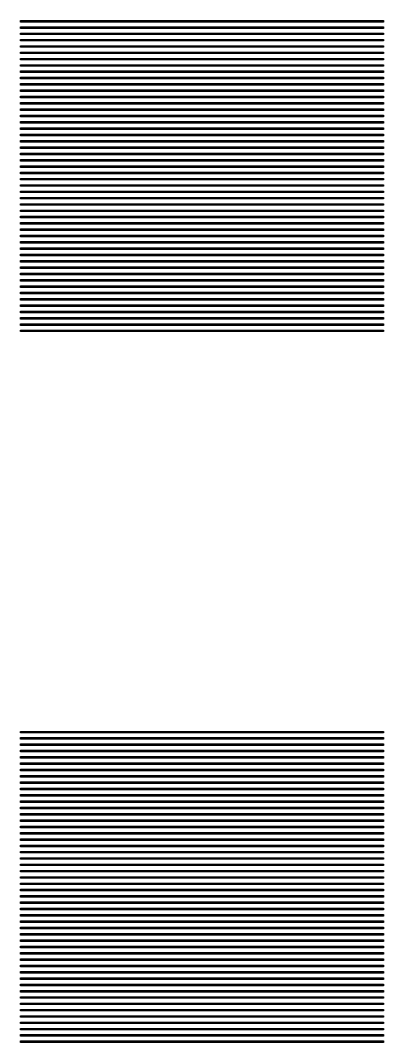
# Model space of a CAD drawing. Extents: x 40 to 187, y -3 to 150.
# Drawn here: x 67.85 to 70.2, y 19.7 to 26.32 of the extents above; entities that cross this region are included whole.
import ezdxf

# ---------------------------------------------------------------- set-up
doc = ezdxf.new("R2010")
doc.units = 0

msp = doc.modelspace()

# ---------------------------------------------------------------- linework, layer by layer
for p, q in [((67.8495, 26.3064), (67.8495, 26.3166)), ((67.8495, 26.3166), (70.2015, 26.3166)), ((70.2015, 26.3064), (67.8495, 26.3064)), ((67.8495, 26.2655), (67.8495, 26.2757)), ((67.8495, 26.2757), (70.2015, 26.2757)), ((70.2015, 26.3166), (70.2015, 26.3064)), ((70.2015, 26.2757), (70.2015, 26.2655)), ((70.2015, 26.2655), (67.8495, 26.2655)), ((67.8495, 26.2246), (67.8495, 26.2348)), ((67.8495, 26.2348), (70.2015, 26.2348)), ((70.2015, 26.2246), (67.8495, 26.2246)), ((70.2015, 26.2348), (70.2015, 26.2246)), ((67.8495, 26.1837), (67.8495, 26.1939)), ((67.8495, 26.1939), (70.2015, 26.1939)), ((70.2015, 26.1837), (67.8495, 26.1837)), ((67.8495, 26.1427), (67.8495, 26.153)), ((67.8495, 26.153), (70.2015, 26.153)), ((70.2015, 26.1427), (67.8495, 26.1427)), ((70.2015, 26.1939), (70.2015, 26.1837)), ((70.2015, 26.153), (70.2015, 26.1427)), ((67.8495, 26.1019), (67.8495, 26.1121)), ((67.8495, 26.1121), (70.2015, 26.1121)), ((70.2015, 26.1019), (67.8495, 26.1019)), ((67.8495, 26.0609), (67.8495, 26.0712)), ((67.8495, 26.0712), (70.2015, 26.0712)), ((70.2015, 26.1121), (70.2015, 26.1019)), ((70.2015, 26.0712), (70.2015, 26.0609)), ((70.2015, 26.0609), (67.8495, 26.0609)), ((67.8495, 26.02), (67.8495, 26.0303)), ((67.8495, 26.0303), (70.2015, 26.0303)), ((70.2015, 26.02), (67.8495, 26.02)), ((70.2015, 26.0303), (70.2015, 26.02)), ((67.8495, 25.9791), (67.8495, 25.9894)), ((67.8495, 25.9894), (70.2015, 25.9894)), ((70.2015, 25.9791), (67.8495, 25.9791)), ((67.8495, 25.9382), (67.8495, 25.9485)), ((67.8495, 25.9485), (70.2015, 25.9485)), ((70.2015, 25.9382), (67.8495, 25.9382)), ((70.2015, 25.9894), (70.2015, 25.9791)), ((70.2015, 25.9485), (70.2015, 25.9382)), ((67.8495, 25.8973), (67.8495, 25.9076)), ((67.8495, 25.9076), (70.2015, 25.9076)), ((70.2015, 25.8973), (67.8495, 25.8973)), ((70.2015, 25.9076), (70.2015, 25.8973)), ((67.8495, 25.8564), (67.8495, 25.8667)), ((67.8495, 25.8667), (70.2015, 25.8667)), ((70.2015, 25.8564), (67.8495, 25.8564)), ((67.8495, 25.8155), (67.8495, 25.8257)), ((67.8495, 25.8257), (70.2015, 25.8257)), ((70.2015, 25.8155), (67.8495, 25.8155)), ((70.2015, 25.8667), (70.2015, 25.8564)), ((70.2015, 25.8257), (70.2015, 25.8155)), ((67.8495, 25.7746), (67.8495, 25.7849)), ((67.8495, 25.7849), (70.2015, 25.7849)), ((70.2015, 25.7746), (67.8495, 25.7746)), ((67.8495, 25.7337), (67.8495, 25.7439)), ((67.8495, 25.7439), (70.2015, 25.7439)), ((70.2015, 25.7849), (70.2015, 25.7746)), ((70.2015, 25.7439), (70.2015, 25.7337)), ((70.2015, 25.7337), (67.8495, 25.7337)), ((67.8495, 25.6928), (67.8495, 25.703)), ((67.8495, 25.703), (70.2015, 25.703)), ((70.2015, 25.6928), (67.8495, 25.6928)), ((70.2015, 25.703), (70.2015, 25.6928)), ((67.8495, 25.6519), (67.8495, 25.6621)), ((67.8495, 25.6621), (70.2015, 25.6621)), ((70.2015, 25.6519), (67.8495, 25.6519)), ((67.8495, 25.611), (67.8495, 25.6212)), ((67.8495, 25.6212), (70.2015, 25.6212)), ((70.2015, 25.611), (67.8495, 25.611)), ((70.2015, 25.6621), (70.2015, 25.6519)), ((70.2015, 25.6212), (70.2015, 25.611)), ((67.8495, 25.5701), (67.8495, 25.5803)), ((67.8495, 25.5803), (70.2015, 25.5803)), ((70.2015, 25.5701), (67.8495, 25.5701)), ((67.8495, 25.5292), (67.8495, 25.5394)), ((67.8495, 25.5394), (70.2015, 25.5394)), ((70.2015, 25.5803), (70.2015, 25.5701)), ((70.2015, 25.5394), (70.2015, 25.5292)), ((70.2015, 25.5292), (67.8495, 25.5292)), ((67.8495, 25.4883), (67.8495, 25.4985)), ((67.8495, 25.4985), (70.2015, 25.4985)), ((70.2015, 25.4883), (67.8495, 25.4883)), ((70.2015, 25.4985), (70.2015, 25.4883)), ((67.8495, 25.4474), (67.8495, 25.4576)), ((67.8495, 25.4576), (70.2015, 25.4576)), ((70.2015, 25.4474), (67.8495, 25.4474)), ((67.8495, 25.4065), (67.8495, 25.4167)), ((67.8495, 25.4167), (70.2015, 25.4167)), ((70.2015, 25.4065), (67.8495, 25.4065)), ((70.2015, 25.4576), (70.2015, 25.4474)), ((70.2015, 25.4167), (70.2015, 25.4065)), ((67.8495, 25.3656), (67.8495, 25.3758)), ((67.8495, 25.3758), (70.2015, 25.3758)), ((70.2015, 25.3656), (67.8495, 25.3656)), ((70.2015, 25.3758), (70.2015, 25.3656)), ((67.8495, 25.3247), (67.8495, 25.3349)), ((67.8495, 25.3349), (70.2015, 25.3349)), ((70.2015, 25.3247), (67.8495, 25.3247)), ((67.8495, 25.2838), (67.8495, 25.294)), ((67.8495, 25.294), (70.2015, 25.294)), ((70.2015, 25.2838), (67.8495, 25.2838)), ((70.2015, 25.3349), (70.2015, 25.3247)), ((70.2015, 25.294), (70.2015, 25.2838)), ((67.8495, 25.2429), (67.8495, 25.2531)), ((67.8495, 25.2531), (70.2015, 25.2531)), ((70.2015, 25.2429), (67.8495, 25.2429)), ((67.8495, 25.202), (67.8495, 25.2122)), ((67.8495, 25.2122), (70.2015, 25.2122)), ((70.2015, 25.2531), (70.2015, 25.2429)), ((70.2015, 25.2122), (70.2015, 25.202)), ((70.2015, 25.202), (67.8495, 25.202)), ((67.8495, 25.1611), (67.8495, 25.1713)), ((67.8495, 25.1713), (70.2015, 25.1713)), ((70.2015, 25.1611), (67.8495, 25.1611)), ((70.2015, 25.1713), (70.2015, 25.1611)), ((67.8495, 25.1202), (67.8495, 25.1304)), ((67.8495, 25.1304), (70.2015, 25.1304)), ((70.2015, 25.1202), (67.8495, 25.1202)), ((67.8495, 25.0793), (67.8495, 25.0895)), ((67.8495, 25.0895), (70.2015, 25.0895)), ((70.2015, 25.0793), (67.8495, 25.0793)), ((70.2015, 25.1304), (70.2015, 25.1202)), ((70.2015, 25.0895), (70.2015, 25.0793)), ((67.8495, 25.0384), (67.8495, 25.0486)), ((67.8495, 25.0486), (70.2015, 25.0486)), ((70.2015, 25.0384), (67.8495, 25.0384)), ((70.2015, 25.0486), (70.2015, 25.0384)), ((67.8495, 24.9975), (67.8495, 25.0077)), ((67.8495, 25.0077), (70.2015, 25.0077)), ((70.2015, 24.9975), (67.8495, 24.9975)), ((67.8495, 24.9566), (67.8495, 24.9668)), ((67.8495, 24.9668), (70.2015, 24.9668)), ((70.2015, 24.9566), (67.8495, 24.9566)), ((70.2015, 25.0077), (70.2015, 24.9975)), ((70.2015, 24.9668), (70.2015, 24.9566)), ((67.8495, 24.9156), (67.8495, 24.9259)), ((67.8495, 24.9259), (70.2015, 24.9259)), ((70.2015, 24.9156), (67.8495, 24.9156)), ((67.8495, 24.8748), (67.8495, 24.885)), ((67.8495, 24.885), (70.2015, 24.885)), ((70.2015, 24.9259), (70.2015, 24.9156)), ((70.2015, 24.885), (70.2015, 24.8748)), ((70.2015, 24.8748), (67.8495, 24.8748)), ((67.8495, 24.8338), (67.8495, 24.8441)), ((67.8495, 24.8441), (70.2015, 24.8441)), ((70.2015, 24.8338), (67.8495, 24.8338)), ((70.2015, 24.8441), (70.2015, 24.8338)), ((67.8495, 24.7929), (67.8495, 24.8032)), ((67.8495, 24.8032), (70.2015, 24.8032)), ((70.2015, 24.7929), (67.8495, 24.7929)), ((67.8495, 24.752), (67.8495, 24.7623)), ((67.8495, 24.7623), (70.2015, 24.7623)), ((70.2015, 24.752), (67.8495, 24.752)), ((70.2015, 24.8032), (70.2015, 24.7929)), ((70.2015, 24.7623), (70.2015, 24.752)), ((67.8495, 24.7111), (67.8495, 24.7213)), ((67.8495, 24.7213), (70.2015, 24.7213)), ((70.2015, 24.7111), (67.8495, 24.7111)), ((67.8495, 24.6702), (67.8495, 24.6805)), ((67.8495, 24.6805), (70.2015, 24.6805)), ((70.2015, 24.7213), (70.2015, 24.7111)), ((70.2015, 24.6805), (70.2015, 24.6702)), ((70.2015, 24.6702), (67.8495, 24.6702)), ((67.8495, 24.6293), (67.8495, 24.6395)), ((67.8495, 24.6395), (70.2015, 24.6395)), ((70.2015, 24.6293), (67.8495, 24.6293)), ((70.2015, 24.6395), (70.2015, 24.6293)), ((67.8495, 24.5884), (67.8495, 24.5986)), ((67.8495, 24.5986), (70.2015, 24.5986)), ((70.2015, 24.5884), (67.8495, 24.5884)), ((67.8495, 24.5475), (67.8495, 24.5577)), ((67.8495, 24.5577), (70.2015, 24.5577)), ((70.2015, 24.5475), (67.8495, 24.5475)), ((70.2015, 24.5986), (70.2015, 24.5884)), ((70.2015, 24.5577), (70.2015, 24.5475)), ((67.8495, 24.5066), (67.8495, 24.5168)), ((67.8495, 24.5168), (70.2015, 24.5168)), ((70.2015, 24.5066), (67.8495, 24.5066)), ((70.2015, 24.5168), (70.2015, 24.5066)), ((67.8495, 24.4657), (67.8495, 24.4759)), ((67.8495, 24.4759), (70.2015, 24.4759)), ((70.2015, 24.4657), (67.8495, 24.4657)), ((67.8495, 24.4248), (67.8495, 24.435)), ((67.8495, 24.435), (70.2015, 24.435)), ((70.2015, 24.4248), (67.8495, 24.4248)), ((70.2015, 24.4759), (70.2015, 24.4657)), ((70.2015, 24.435), (70.2015, 24.4248)), ((67.8495, 24.3839), (67.8495, 24.3941)), ((67.8495, 24.3941), (70.2015, 24.3941)), ((70.2015, 24.3839), (67.8495, 24.3839)), ((67.8495, 24.343), (67.8495, 24.3532)), ((67.8495, 24.3532), (70.2015, 24.3532)), ((70.2015, 24.3941), (70.2015, 24.3839)), ((70.2015, 24.3532), (70.2015, 24.343)), ((70.2015, 24.343), (67.8495, 24.343)), ((67.8495, 24.3021), (67.8495, 24.3123)), ((67.8495, 24.3123), (70.2015, 24.3123)), ((70.2015, 24.3021), (67.8495, 24.3021)), ((70.2015, 24.3123), (70.2015, 24.3021)), ((67.8495, 21.7047), (67.8495, 21.7149)), ((67.8495, 21.7149), (70.2015, 21.7149)), ((70.2015, 21.7047), (67.8495, 21.7047)), ((70.2015, 21.7149), (70.2015, 21.7047)), ((67.8495, 21.6638), (67.8495, 21.674)), ((67.8495, 21.674), (70.2015, 21.674)), ((70.2015, 21.6638), (67.8495, 21.6638)), ((70.2015, 21.674), (70.2015, 21.6638)), ((67.8495, 21.6229), (67.8495, 21.6331)), ((67.8495, 21.6331), (70.2015, 21.6331)), ((70.2015, 21.6229), (67.8495, 21.6229)), ((67.8495, 21.582), (67.8495, 21.5922)), ((67.8495, 21.5922), (70.2015, 21.5922)), ((70.2015, 21.582), (67.8495, 21.582)), ((70.2015, 21.6331), (70.2015, 21.6229)), ((70.2015, 21.5922), (70.2015, 21.582)), ((67.8495, 21.541), (67.8495, 21.5513)), ((67.8495, 21.5513), (70.2015, 21.5513)), ((70.2015, 21.541), (67.8495, 21.541)), ((67.8495, 21.5002), (67.8495, 21.5104)), ((67.8495, 21.5104), (70.2015, 21.5104)), ((70.2015, 21.5513), (70.2015, 21.541)), ((70.2015, 21.5104), (70.2015, 21.5002)), ((70.2015, 21.5002), (67.8495, 21.5002)), ((67.8495, 21.4592), (67.8495, 21.4695)), ((67.8495, 21.4695), (70.2015, 21.4695)), ((70.2015, 21.4592), (67.8495, 21.4592)), ((70.2015, 21.4695), (70.2015, 21.4592)), ((67.8495, 21.4183), (67.8495, 21.4286)), ((67.8495, 21.4286), (70.2015, 21.4286)), ((70.2015, 21.4183), (67.8495, 21.4183)), ((67.8495, 21.3774), (67.8495, 21.3877)), ((67.8495, 21.3877), (70.2015, 21.3877)), ((70.2015, 21.3774), (67.8495, 21.3774)), ((70.2015, 21.4286), (70.2015, 21.4183)), ((70.2015, 21.3877), (70.2015, 21.3774)), ((67.8495, 21.3365), (67.8495, 21.3468)), ((67.8495, 21.3468), (70.2015, 21.3468)), ((70.2015, 21.3365), (67.8495, 21.3365)), ((67.8495, 21.2956), (67.8495, 21.3058)), ((67.8495, 21.3058), (70.2015, 21.3058)), ((70.2015, 21.3468), (70.2015, 21.3365)), ((70.2015, 21.3058), (70.2015, 21.2956)), ((70.2015, 21.2956), (67.8495, 21.2956)), ((67.8495, 21.2547), (67.8495, 21.265)), ((67.8495, 21.265), (70.2015, 21.265)), ((70.2015, 21.2547), (67.8495, 21.2547)), ((70.2015, 21.265), (70.2015, 21.2547)), ((67.8495, 21.2138), (67.8495, 21.224)), ((67.8495, 21.224), (70.2015, 21.224)), ((70.2015, 21.2138), (67.8495, 21.2138)), ((67.8495, 21.1729), (67.8495, 21.1832)), ((67.8495, 21.1832), (70.2015, 21.1832)), ((70.2015, 21.1729), (67.8495, 21.1729)), ((70.2015, 21.224), (70.2015, 21.2138)), ((70.2015, 21.1832), (70.2015, 21.1729)), ((67.8495, 21.132), (67.8495, 21.1422)), ((67.8495, 21.1422), (70.2015, 21.1422)), ((70.2015, 21.132), (67.8495, 21.132)), ((70.2015, 21.1422), (70.2015, 21.132)), ((67.8495, 21.0911), (67.8495, 21.1013)), ((67.8495, 21.1013), (70.2015, 21.1013)), ((70.2015, 21.0911), (67.8495, 21.0911)), ((67.8495, 21.0502), (67.8495, 21.0604)), ((67.8495, 21.0604), (70.2015, 21.0604)), ((70.2015, 21.0502), (67.8495, 21.0502)), ((70.2015, 21.1013), (70.2015, 21.0911)), ((70.2015, 21.0604), (70.2015, 21.0502)), ((67.8495, 21.0093), (67.8495, 21.0195)), ((67.8495, 21.0195), (70.2015, 21.0195)), ((70.2015, 21.0093), (67.8495, 21.0093)), ((67.8495, 20.9684), (67.8495, 20.9786)), ((67.8495, 20.9786), (70.2015, 20.9786)), ((70.2015, 21.0195), (70.2015, 21.0093)), ((70.2015, 20.9786), (70.2015, 20.9684)), ((70.2015, 20.9684), (67.8495, 20.9684)), ((67.8495, 20.9275), (67.8495, 20.9377)), ((67.8495, 20.9377), (70.2015, 20.9377)), ((70.2015, 20.9275), (67.8495, 20.9275)), ((70.2015, 20.9377), (70.2015, 20.9275)), ((67.8495, 20.8866), (67.8495, 20.8968)), ((67.8495, 20.8968), (70.2015, 20.8968)), ((70.2015, 20.8866), (67.8495, 20.8866)), ((67.8495, 20.8457), (67.8495, 20.8559)), ((67.8495, 20.8559), (70.2015, 20.8559)), ((70.2015, 20.8457), (67.8495, 20.8457)), ((70.2015, 20.8968), (70.2015, 20.8866)), ((70.2015, 20.8559), (70.2015, 20.8457)), ((67.8495, 20.8048), (67.8495, 20.815)), ((67.8495, 20.815), (70.2015, 20.815)), ((70.2015, 20.8048), (67.8495, 20.8048)), ((70.2015, 20.815), (70.2015, 20.8048)), ((67.8495, 20.7639), (67.8495, 20.7741)), ((67.8495, 20.7741), (70.2015, 20.7741)), ((70.2015, 20.7639), (67.8495, 20.7639)), ((67.8495, 20.723), (67.8495, 20.7332)), ((67.8495, 20.7332), (70.2015, 20.7332)), ((70.2015, 20.723), (67.8495, 20.723)), ((70.2015, 20.7741), (70.2015, 20.7639)), ((70.2015, 20.7332), (70.2015, 20.723)), ((67.8495, 20.6821), (67.8495, 20.6923)), ((67.8495, 20.6923), (70.2015, 20.6923)), ((70.2015, 20.6821), (67.8495, 20.6821)), ((67.8495, 20.6412), (67.8495, 20.6514)), ((67.8495, 20.6514), (70.2015, 20.6514)), ((70.2015, 20.6923), (70.2015, 20.6821)), ((70.2015, 20.6514), (70.2015, 20.6412)), ((70.2015, 20.6412), (67.8495, 20.6412)), ((67.8495, 20.6003), (67.8495, 20.6105)), ((67.8495, 20.6105), (70.2015, 20.6105)), ((70.2015, 20.6003), (67.8495, 20.6003)), ((70.2015, 20.6105), (70.2015, 20.6003)), ((67.8495, 20.5594), (67.8495, 20.5696)), ((67.8495, 20.5696), (70.2015, 20.5696)), ((70.2015, 20.5594), (67.8495, 20.5594)), ((67.8495, 20.5185), (67.8495, 20.5287)), ((67.8495, 20.5287), (70.2015, 20.5287)), ((70.2015, 20.5185), (67.8495, 20.5185)), ((70.2015, 20.5696), (70.2015, 20.5594)), ((70.2015, 20.5287), (70.2015, 20.5185)), ((67.8495, 20.4776), (67.8495, 20.4878)), ((67.8495, 20.4878), (70.2015, 20.4878)), ((70.2015, 20.4776), (67.8495, 20.4776)), ((67.8495, 20.4367), (67.8495, 20.4469)), ((67.8495, 20.4469), (70.2015, 20.4469)), ((70.2015, 20.4878), (70.2015, 20.4776)), ((70.2015, 20.4469), (70.2015, 20.4367)), ((70.2015, 20.4367), (67.8495, 20.4367)), ((67.8495, 20.3958), (67.8495, 20.406)), ((67.8495, 20.406), (70.2015, 20.406)), ((70.2015, 20.3958), (67.8495, 20.3958)), ((70.2015, 20.406), (70.2015, 20.3958)), ((67.8495, 20.3549), (67.8495, 20.3651)), ((67.8495, 20.3651), (70.2015, 20.3651)), ((70.2015, 20.3549), (67.8495, 20.3549)), ((67.8495, 20.3139), (67.8495, 20.3242)), ((67.8495, 20.3242), (70.2015, 20.3242)), ((70.2015, 20.3139), (67.8495, 20.3139)), ((70.2015, 20.3651), (70.2015, 20.3549)), ((70.2015, 20.3242), (70.2015, 20.3139)), ((67.8495, 20.2731), (67.8495, 20.2833)), ((67.8495, 20.2833), (70.2015, 20.2833)), ((70.2015, 20.2731), (67.8495, 20.2731)), ((70.2015, 20.2833), (70.2015, 20.2731)), ((67.8495, 20.2321), (67.8495, 20.2424)), ((67.8495, 20.2424), (70.2015, 20.2424)), ((70.2015, 20.2321), (67.8495, 20.2321)), ((67.8495, 20.1912), (67.8495, 20.2015)), ((67.8495, 20.2015), (70.2015, 20.2015)), ((70.2015, 20.1912), (67.8495, 20.1912)), ((70.2015, 20.2424), (70.2015, 20.2321)), ((70.2015, 20.2015), (70.2015, 20.1912)), ((67.8495, 20.1503), (67.8495, 20.1606)), ((67.8495, 20.1606), (70.2015, 20.1606)), ((70.2015, 20.1503), (67.8495, 20.1503)), ((67.8495, 20.1094), (67.8495, 20.1196)), ((67.8495, 20.1196), (70.2015, 20.1196)), ((70.2015, 20.1606), (70.2015, 20.1503)), ((70.2015, 20.1196), (70.2015, 20.1094)), ((70.2015, 20.1094), (67.8495, 20.1094)), ((67.8495, 20.0685), (67.8495, 20.0788)), ((67.8495, 20.0788), (70.2015, 20.0788)), ((70.2015, 20.0685), (67.8495, 20.0685)), ((70.2015, 20.0788), (70.2015, 20.0685)), ((67.8495, 20.0276), (67.8495, 20.0378)), ((67.8495, 20.0378), (70.2015, 20.0378)), ((70.2015, 20.0276), (67.8495, 20.0276)), ((67.8495, 19.9867), (67.8495, 19.9969)), ((67.8495, 19.9969), (70.2015, 19.9969)), ((70.2015, 19.9867), (67.8495, 19.9867)), ((70.2015, 20.0378), (70.2015, 20.0276)), ((70.2015, 19.9969), (70.2015, 19.9867)), ((67.8495, 19.9458), (67.8495, 19.956)), ((67.8495, 19.956), (70.2015, 19.956)), ((70.2015, 19.9458), (67.8495, 19.9458)), ((67.8495, 19.9049), (67.8495, 19.9151)), ((67.8495, 19.9151), (70.2015, 19.9151)), ((70.2015, 19.956), (70.2015, 19.9458)), ((70.2015, 19.9151), (70.2015, 19.9049)), ((70.2015, 19.9049), (67.8495, 19.9049)), ((67.8495, 19.864), (67.8495, 19.8742)), ((67.8495, 19.8742), (70.2015, 19.8742)), ((70.2015, 19.864), (67.8495, 19.864)), ((70.2015, 19.8742), (70.2015, 19.864)), ((67.8495, 19.8231), (67.8495, 19.8333)), ((67.8495, 19.8333), (70.2015, 19.8333)), ((70.2015, 19.8231), (67.8495, 19.8231)), ((67.8495, 19.7822), (67.8495, 19.7924)), ((67.8495, 19.7924), (70.2015, 19.7924)), ((70.2015, 19.8333), (70.2015, 19.8231)), ((70.2015, 19.7924), (70.2015, 19.7822)), ((70.2015, 19.7822), (67.8495, 19.7822)), ((67.8495, 19.7413), (67.8495, 19.7515)), ((67.8495, 19.7515), (70.2015, 19.7515)), ((70.2015, 19.7413), (67.8495, 19.7413)), ((70.2015, 19.7515), (70.2015, 19.7413)), ((67.8495, 19.7004), (67.8495, 19.7106)), ((67.8495, 19.7106), (70.2015, 19.7106)), ((70.2015, 19.7004), (67.8495, 19.7004)), ((70.2015, 19.7106), (70.2015, 19.7004))]:
    msp.add_line(p, q)

doc.saveas('drawing.dxf')
